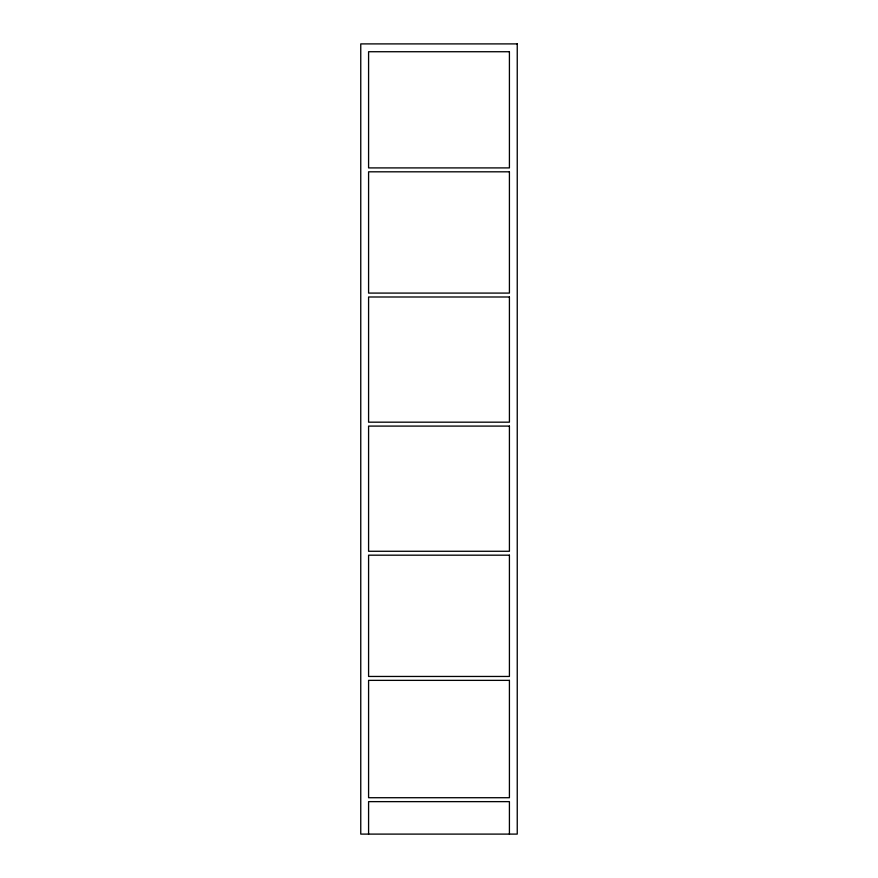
<?xml version="1.0" encoding="UTF-8"?>
<svg xmlns="http://www.w3.org/2000/svg" width="878" height="878" viewBox="0 0 878 878"><rect width="100%" height="100%" fill="white"/><g stroke="black" fill="none" stroke-linecap="round" stroke-linejoin="round"><path stroke-width="1.32" d="M509.416 834.1L509.416 801.636L368.584 801.636L368.584 834.1M517.241 43.9L360.759 43.9L360.759 834.1L517.241 834.1L517.241 43.9M509.416 51.725L368.584 51.725L368.584 167.907L509.416 167.907L509.416 51.725M509.416 171.814L368.584 171.814L368.584 293.087L509.416 293.087L509.416 171.814M509.416 296.994L368.584 296.994L368.584 422.175L509.416 422.175L509.416 296.994M509.416 426.093L368.584 426.093L368.584 551.274L509.416 551.274L509.416 426.093M509.416 555.181L368.584 555.181L368.584 676.455L509.416 676.455L509.416 555.181M509.416 680.362L368.584 680.362L368.584 797.718L509.416 797.718L509.416 680.362"/></g></svg>
